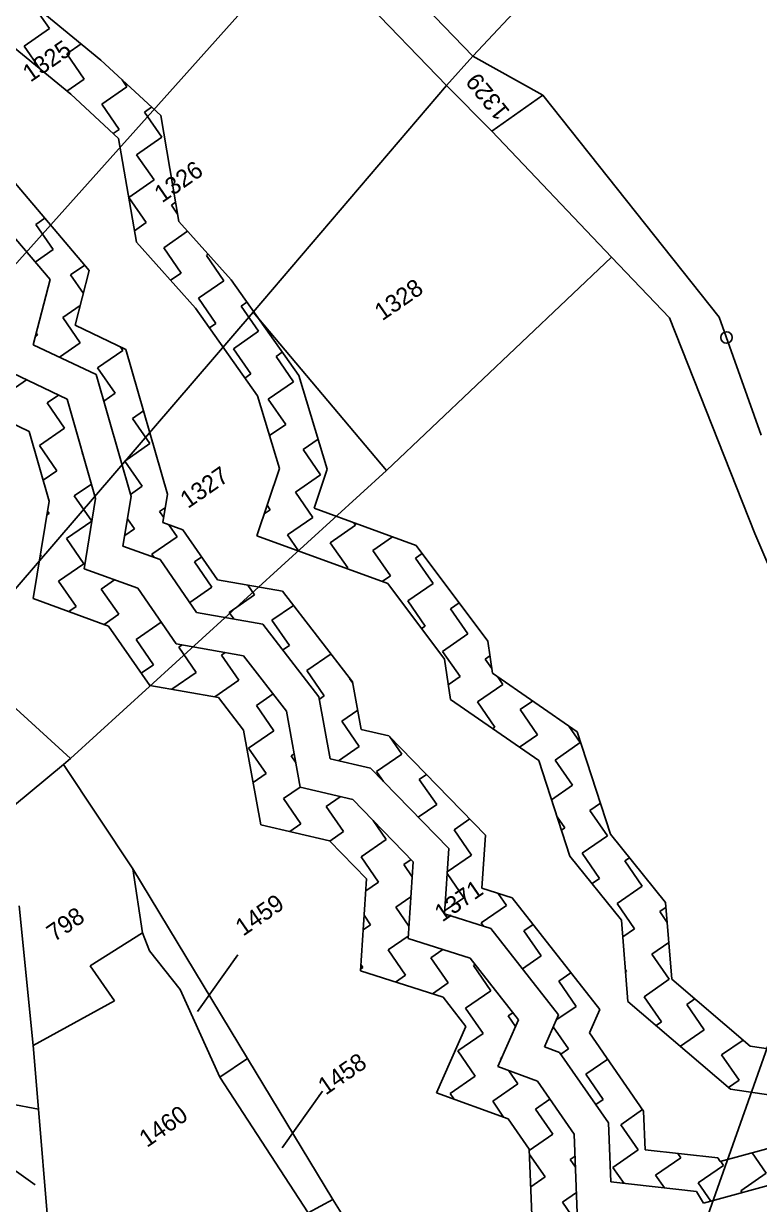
# Model space of a CAD drawing. Header units: metres. Extents: x 309685 to 314009, y 1915455 to 1919798.
# Drawn here: x 313028 to 313337.1, y 1917145.7 to 1917641.9 of the extents above; entities that cross this region are included whole.
import ezdxf

# ---------------------------------------------------------------- set-up
doc = ezdxf.new("R2010")
doc.units = ezdxf.units.M
for name, color, linetype in [('POLY_HATCH', 12, 'Continuous'), ('POLY_PARCEL', 6, 'Continuous'), ('POLY_WATER', 4, 'Continuous'), ('TEXT_PARCEL', 7, 'Continuous')]:
    doc.layers.add(name, color=color, linetype=linetype)
doc.styles.add('TEXT_MAP', font='')
doc.styles.get('TEXT_MAP').set_extended_font_data('Kruti Dev 050')
doc.dimstyles.get("Standard").update_dxf_attribs({"dimtxt": 0.18, "dimasz": 0.18, "dimexe": 0.18, "dimexo": 0.0625, "dimgap": 0.09, "dimtad": 0, "dimtih": 1, "dimtoh": 1, "dimdec": 4, "dimzin": 0, "dimdsep": 46, "dimtxsty": 'Standard', "dimcen": 0.09, "dimadec": 0, "dimazin": 0, "dimtfac": 1, "dimtdec": 4, "dimtofl": 0, "dimtmove": 0, "dimatfit": 3, "dimfxl": 1, "dimtolj": 1, "dimtzin": 0, "dimarcsym": 0})

msp = doc.modelspace()

# ---------------------------------------------------------------- linework, layer by layer
msp.add_circle((313323.27, 1917510.01), 2.42)
at = {"layer": 'POLY_HATCH'}
for p, q in [((313029.02, 1917652.5), (313060.4, 1917626.65)), ((313023.61, 1917632.23), (313047.82, 1917612.28)), ((313060.4, 1917626.65), (313085.57, 1917603.27)), ((313047.82, 1917612.28), (313067.85, 1917593.68)), ((313085.57, 1917603.27), (313093.22, 1917558.79)), ((313055.59, 1917538.22), (313004.83, 1917597.84)), ((313067.85, 1917593.68), (313075.34, 1917550.12)), ((313039.11, 1917534.43), (312997.54, 1917583.25)), ((313093.22, 1917558.79), (313115.2, 1917534.32)), ((313075.34, 1917550.12), (313100.24, 1917522.4)), ((313049.63, 1917515.24), (313055.59, 1917538.22)), ((313032, 1917507.02), (313039.11, 1917534.43)), ((313115.2, 1917534.32), (313143.59, 1917494.05)), ((313100.24, 1917522.4), (313126.22, 1917485.56)), ((313070.98, 1917505.06), (313049.63, 1917515.24)), ((313058.42, 1917494.42), (313032, 1917507.02)), ((313088.48, 1917444.2), (313070.98, 1917505.06)), ((313046.25, 1917484.11), (313014.91, 1917499.05)), ((313073.13, 1917443.29), (313058.42, 1917494.42)), ((313143.59, 1917494.05), (313155.53, 1917454.77)), ((313030.28, 1917470.57), (312992.48, 1917488.6)), ((313058.25, 1917442.41), (313046.25, 1917484.11)), ((313126.22, 1917485.56), (313135.49, 1917455.05)), ((313038.71, 1917441.25), (313030.28, 1917470.57)), ((313135.49, 1917455.05), (313126.01, 1917426.73)), ((313155.53, 1917454.77), (313150.01, 1917438.3)), ((313032.05, 1917400.37), (313038.71, 1917441.25)), ((313053.43, 1917412.87), (313058.25, 1917442.41)), ((313069.73, 1917422.4), (313073.13, 1917443.29)), ((313086.53, 1917432.23), (313088.48, 1917444.2)), ((313150.01, 1917438.3), (313192.92, 1917422.67)), ((313094.94, 1917429.16), (313086.53, 1917432.23)), ((313109.4, 1917408.23), (313094.94, 1917429.16)), ((313126.01, 1917426.73), (313181.03, 1917406.69)), ((313085.31, 1917416.7), (313069.73, 1917422.4)), ((313192.92, 1917422.67), (313222.98, 1917382.43)), ((313100.62, 1917394.54), (313085.31, 1917416.7)), ((313075.97, 1917404.63), (313053.43, 1917412.87)), ((313136.78, 1917403.41), (313109.4, 1917408.23)), ((313181.03, 1917406.69), (313204.81, 1917374.86)), ((313092.11, 1917381.27), (313075.97, 1917404.63)), ((313166.18, 1917365.37), (313136.78, 1917403.41)), ((313063.71, 1917388.78), (313032.05, 1917400.37)), ((313128.45, 1917389.64), (313100.62, 1917394.54)), ((313080.94, 1917363.85), (313063.71, 1917388.78)), ((313152.07, 1917359.09), (313128.45, 1917389.64)), ((313222.98, 1917382.43), (313225, 1917368.92)), ((313120.38, 1917376.28), (313092.11, 1917381.27)), ((313138.38, 1917353), (313120.38, 1917376.28)), ((313204.81, 1917374.86), (313207.34, 1917357.92)), ((313225, 1917368.92), (313260.59, 1917344.3)), ((313109.8, 1917358.77), (313080.94, 1917363.85)), ((313169.8, 1917345.37), (313166.18, 1917365.37)), ((313120.43, 1917345.02), (313109.8, 1917358.77)), ((313156.79, 1917333), (313152.07, 1917359.09)), ((313207.34, 1917357.92), (313244.42, 1917332.27)), ((313144.17, 1917321.01), (313138.38, 1917353)), ((313127.62, 1917305.27), (313120.43, 1917345.02)), ((313181.44, 1917342.65), (313169.8, 1917345.37)), ((313222.03, 1917300.93), (313181.44, 1917342.65)), ((313260.59, 1917344.3), (313274.52, 1917301.34)), ((313173.75, 1917329.04), (313156.79, 1917333)), ((313244.42, 1917332.27), (313257.45, 1917292.08)), ((313206.61, 1917295.26), (313173.75, 1917329.04)), ((313166.29, 1917315.84), (313144.17, 1917321.01)), ((313191.66, 1917289.76), (313166.29, 1917315.84)), ((313156.5, 1917298.52), (313127.62, 1917305.27)), ((313172.05, 1917282.55), (313156.5, 1917298.52)), ((313220.54, 1917278.61), (313222.03, 1917300.93)), ((313274.52, 1917301.34), (313297.72, 1917272.66)), ((313204.78, 1917267.91), (313206.61, 1917295.26)), ((313189.5, 1917257.53), (313191.66, 1917289.76)), ((313257.45, 1917292.08), (313279.16, 1917265.25)), ((313169.45, 1917243.92), (313172.05, 1917282.55)), ((313233.28, 1917274.53), (313220.54, 1917278.61)), ((313270.02, 1917227.61), (313233.28, 1917274.53)), ((313297.72, 1917272.66), (313300.29, 1917240.41)), ((313224.31, 1917261.65), (313204.78, 1917267.91)), ((313279.16, 1917265.25), (313281.89, 1917231.02)), ((313215.61, 1917249.16), (313189.5, 1917257.53)), ((313252.67, 1917225.43), (313224.31, 1917261.65)), ((313235.84, 1917223.32), (313215.61, 1917249.16)), ((313204.19, 1917232.77), (313169.45, 1917243.92)), ((313300.29, 1917240.41), (313333.24, 1917212.28)), ((313213.77, 1917220.55), (313204.19, 1917232.77)), ((313281.89, 1917231.02), (313325, 1917194.22)), ((313227.18, 1917203.62), (313235.84, 1917223.32)), ((313246.75, 1917211.98), (313252.67, 1917225.43)), ((313265.74, 1917217.87), (313270.02, 1917227.61)), ((313201.5, 1917192.66), (313213.77, 1917220.55)), ((313288.47, 1917184.97), (313265.74, 1917217.87)), ((313253.19, 1917209.63), (313246.75, 1917211.98)), ((313273.65, 1917180.03), (313253.19, 1917209.63)), ((313333.24, 1917212.28), (313359.64, 1917208.31)), ((313243.85, 1917197.55), (313227.18, 1917203.62)), ((313259.27, 1917175.23), (313243.85, 1917197.55)), ((313325, 1917194.22), (313367.85, 1917187.77)), ((313231.61, 1917181.69), (313201.5, 1917192.66)), ((313289.11, 1917168.67), (313288.47, 1917184.97)), ((313240.42, 1917168.94), (313231.61, 1917181.69)), ((313274.63, 1917155.15), (313273.65, 1917180.03)), ((313260.58, 1917142.05), (313259.27, 1917175.23)), ((313355.53, 1917173.3), (313320.64, 1917163.71)), ((313242.15, 1917124.87), (313240.42, 1917168.94)), ((313319.68, 1917165.32), (313289.11, 1917168.67)), ((313320.64, 1917163.71), (313319.68, 1917165.32)), ((313310.61, 1917151.22), (313274.63, 1917155.15)), ((313353.07, 1917157.06), (313313.6, 1917146.2)), ((313313.6, 1917146.2), (313310.61, 1917151.22))]:
    msp.add_line(p, q, dxfattribs=at)
at = {"layer": 'POLY_HATCH', "linetype": 'Continuous'}
for p, q in [((313038.82, 1917639.85), (313031.5, 1917650.45)), ((313028.22, 1917632.53), (313038.82, 1917639.85)), ((313034.81, 1917623), (313028.22, 1917632.53)), ((313046.15, 1917629.26), (313052.18, 1917633.42)), ((313053.47, 1917618.66), (313046.15, 1917629.26)), ((313046.19, 1917613.62), (313053.47, 1917618.66)), ((313060.8, 1917608.06), (313071.4, 1917615.38)), ((313071.4, 1917615.38), (313069.36, 1917618.33)), ((313068.12, 1917597.46), (313060.8, 1917608.06)), ((313078.72, 1917604.78), (313081.72, 1917606.85)), ((313086.05, 1917594.18), (313078.72, 1917604.78)), ((313065.63, 1917595.74), (313068.12, 1917597.46)), ((313075.45, 1917586.86), (313086.05, 1917594.18)), ((313082.77, 1917576.26), (313075.45, 1917586.86)), ((313072.17, 1917568.93), (313082.77, 1917576.26)), ((313079.5, 1917558.33), (313072.17, 1917568.93)), ((313090.1, 1917565.66), (313091.83, 1917566.85)), ((313092.68, 1917561.92), (313090.1, 1917565.66)), ((313033.05, 1917557.55), (313036.88, 1917560.2)), ((313040.38, 1917546.95), (313033.05, 1917557.55)), ((313074.52, 1917554.89), (313079.5, 1917558.33)), ((313086.83, 1917547.73), (313096.9, 1917554.69)), ((313032.86, 1917541.76), (313040.38, 1917546.95)), ((313094.15, 1917537.13), (313086.83, 1917547.73)), ((313047.7, 1917536.36), (313053.66, 1917540.48)), ((313104.75, 1917544.46), (313105.58, 1917545.03)), ((313112.08, 1917533.86), (313104.75, 1917544.46)), ((313053.09, 1917528.56), (313047.7, 1917536.36)), ((313089.75, 1917534.09), (313094.15, 1917537.13)), ((313101.48, 1917526.53), (313112.08, 1917533.86)), ((313108.8, 1917515.93), (313101.48, 1917526.53)), ((313044.43, 1917518.43), (313051.78, 1917523.51)), ((313119.4, 1917523.26), (313121.82, 1917524.93)), ((313126.73, 1917512.66), (313119.4, 1917523.26)), ((313051.75, 1917507.83), (313044.43, 1917518.43)), ((313106.11, 1917514.07), (313108.8, 1917515.93)), ((313032.89, 1917510.46), (313033.83, 1917511.1)), ((313033.83, 1917511.1), (313033.27, 1917511.91)), ((313116.13, 1917505.33), (313126.73, 1917512.66)), ((313043, 1917501.78), (313051.75, 1917507.83)), ((313069.68, 1917504.56), (313068.52, 1917506.23)), ((313059.08, 1917497.23), (313069.68, 1917504.56)), ((313123.45, 1917494.73), (313116.13, 1917505.33)), ((313134.05, 1917502.06), (313136.67, 1917503.87)), ((313141.38, 1917491.46), (313134.05, 1917502.06)), ((313066.4, 1917486.63), (313059.08, 1917497.23)), ((313019.95, 1917485.85), (313029.19, 1917492.24)), ((313120.96, 1917493.01), (313123.45, 1917494.73)), ((313130.78, 1917484.13), (313141.38, 1917491.46)), ((313037.88, 1917482.58), (313042.6, 1917485.85)), ((313061.62, 1917483.32), (313066.4, 1917486.63)), ((313045.2, 1917471.98), (313037.88, 1917482.58)), ((313138.1, 1917473.53), (313130.78, 1917484.13)), ((313073.73, 1917476.03), (313078.4, 1917479.26)), ((313081.05, 1917465.43), (313073.73, 1917476.03)), ((313034.6, 1917464.65), (313045.2, 1917471.98)), ((313131.3, 1917468.83), (313138.1, 1917473.53)), ((313145.43, 1917462.93), (313151.73, 1917467.29)), ((313041.93, 1917454.06), (313034.6, 1917464.65)), ((313052.53, 1917461.38), (313052.74, 1917461.53)), ((313052.97, 1917460.74), (313052.53, 1917461.38)), ((313070.45, 1917458.11), (313081.05, 1917465.43)), ((313152.75, 1917452.33), (313145.43, 1917462.93)), ((313077.78, 1917447.51), (313070.45, 1917458.11)), ((313036.17, 1917450.08), (313041.93, 1917454.06)), ((313142.15, 1917445.01), (313152.75, 1917452.33)), ((313049.25, 1917443.46), (313056.5, 1917448.47)), ((313072.89, 1917444.13), (313077.78, 1917447.51)), ((313056.58, 1917432.86), (313049.25, 1917443.46)), ((313149.48, 1917434.41), (313142.15, 1917445.01)), ((313037.78, 1917435.53), (313038.65, 1917436.13)), ((313038.65, 1917436.13), (313038.03, 1917437.03)), ((313085.1, 1917436.91), (313087.57, 1917438.61)), ((313086.88, 1917434.34), (313085.1, 1917436.91)), ((313129.11, 1917435.99), (313131.55, 1917437.68)), ((313131.55, 1917437.68), (313130.29, 1917439.51)), ((313045.98, 1917425.53), (313056.58, 1917432.86)), ((313074.5, 1917429.58), (313071.59, 1917433.8)), ((313092.43, 1917426.31), (313088.94, 1917431.35)), ((313138.88, 1917427.08), (313149.48, 1917434.41)), ((313156.8, 1917423.81), (313167.4, 1917431.13)), ((313167.4, 1917431.13), (313166.63, 1917432.25)), ((313070.44, 1917426.77), (313074.5, 1917429.58)), ((313081.83, 1917418.98), (313092.43, 1917426.31)), ((313143.53, 1917420.35), (313138.88, 1917427.08)), ((313174.73, 1917420.53), (313183.03, 1917426.27)), ((313053.3, 1917414.93), (313045.98, 1917425.53)), ((313164.13, 1917413.21), (313156.8, 1917423.81)), ((313034.9, 1917417.88), (313035.38, 1917418.2)), ((313035.38, 1917418.2), (313035.04, 1917418.7)), ((313082.76, 1917417.64), (313081.83, 1917418.98)), ((313099.75, 1917415.71), (313102.79, 1917417.8)), ((313182.05, 1917409.93), (313174.73, 1917420.53)), ((313192.65, 1917417.26), (313195.49, 1917419.22)), ((313199.98, 1917406.66), (313192.65, 1917417.26)), ((313042.7, 1917407.61), (313053.3, 1917414.93)), ((313107.08, 1917405.11), (313099.75, 1917415.71)), ((313163.78, 1917412.97), (313164.13, 1917413.21)), ((313050.03, 1917397.01), (313042.7, 1917407.61)), ((313060.63, 1917404.33), (313066.22, 1917408.19)), ((313178.62, 1917407.56), (313182.05, 1917409.93)), ((313189.38, 1917399.33), (313199.98, 1917406.66)), ((313067.95, 1917393.73), (313060.63, 1917404.33)), ((313097.77, 1917398.67), (313107.08, 1917405.11)), ((313114.4, 1917394.51), (313125, 1917401.83)), ((313125, 1917401.83), (313122.13, 1917405.99)), ((313046.99, 1917394.9), (313050.03, 1917397.01)), ((313132.33, 1917391.23), (313141.36, 1917397.47)), ((313196.7, 1917388.73), (313189.38, 1917399.33)), ((313207.3, 1917396.06), (313210.93, 1917398.56)), ((313061.8, 1917389.48), (313067.95, 1917393.73)), ((313116.29, 1917391.78), (313114.4, 1917394.51)), ((313214.63, 1917385.46), (313207.3, 1917396.06)), ((313075.28, 1917383.13), (313085.8, 1917390.4)), ((313139.65, 1917380.63), (313132.33, 1917391.23)), ((313195.21, 1917387.7), (313196.7, 1917388.73)), ((313082.6, 1917372.53), (313075.28, 1917383.13)), ((313204.03, 1917378.13), (313214.63, 1917385.46)), ((313093.2, 1917379.86), (313094.61, 1917380.83)), ((313100.53, 1917369.26), (313093.2, 1917379.86)), ((313111.13, 1917376.58), (313112.67, 1917377.64)), ((313118.45, 1917365.98), (313111.13, 1917376.58)), ((313136.89, 1917378.72), (313139.65, 1917380.63)), ((313146.98, 1917370.03), (313157.14, 1917377.06)), ((313211.35, 1917367.53), (313204.03, 1917378.13)), ((313077.42, 1917368.95), (313082.6, 1917372.53)), ((313221.95, 1917374.86), (313223.91, 1917376.21)), ((313224.7, 1917370.88), (313221.95, 1917374.86)), ((313090.32, 1917362.2), (313100.53, 1917369.26)), ((313154.3, 1917359.43), (313146.98, 1917370.03)), ((313164.9, 1917366.76), (313165.04, 1917366.85)), ((313166.29, 1917364.75), (313164.9, 1917366.76)), ((313206.41, 1917364.12), (313211.35, 1917367.53)), ((313229.28, 1917364.26), (313227.03, 1917367.51)), ((313108.38, 1917359.02), (313118.45, 1917365.98)), ((313218.68, 1917356.93), (313229.28, 1917364.26)), ((313125.78, 1917355.38), (313132.79, 1917360.23)), ((313152.26, 1917358.02), (313154.3, 1917359.43)), ((313226, 1917346.33), (313218.68, 1917356.93)), ((313236.6, 1917353.66), (313241.83, 1917357.27)), ((313133.1, 1917344.78), (313125.78, 1917355.38)), ((313161.63, 1917348.83), (313168.33, 1917353.47)), ((313243.93, 1917343.06), (313236.6, 1917353.66)), ((313168.95, 1917338.23), (313161.63, 1917348.83)), ((313261.85, 1917339.79), (313257.03, 1917346.77)), ((313122.5, 1917337.46), (313133.1, 1917344.78)), ((313186.88, 1917334.96), (313181.88, 1917342.19)), ((313225.05, 1917345.67), (313226, 1917346.33)), ((313236.38, 1917337.84), (313243.93, 1917343.06)), ((313129.83, 1917326.86), (313122.5, 1917337.46)), ((313160.22, 1917332.2), (313168.95, 1917338.23)), ((313251.25, 1917332.46), (313261.85, 1917339.79)), ((313140.43, 1917334.18), (313141.63, 1917335.01)), ((313142.27, 1917331.53), (313140.43, 1917334.18)), ((313176.28, 1917327.63), (313186.88, 1917334.96)), ((313258.58, 1917321.86), (313251.25, 1917332.46)), ((313179.15, 1917323.49), (313176.28, 1917327.63)), ((313124.39, 1917323.1), (313129.83, 1917326.86)), ((313194.21, 1917324.36), (313197.21, 1917326.44)), ((313201.53, 1917313.76), (313194.21, 1917324.36)), ((313137.16, 1917316.26), (313144.15, 1917321.09)), ((313155.08, 1917312.98), (313161, 1917317.07)), ((313249.77, 1917315.77), (313258.58, 1917321.86)), ((313144.48, 1917305.66), (313137.16, 1917316.26)), ((313162.41, 1917302.38), (313155.08, 1917312.98)), ((313193.81, 1917308.42), (313201.53, 1917313.76)), ((313265.91, 1917311.26), (313270.31, 1917314.31)), ((313180.33, 1917299.11), (313174.86, 1917307.03)), ((313208.86, 1917303.16), (313215.44, 1917307.71)), ((313255.31, 1917303.94), (313252.11, 1917308.56)), ((313273.23, 1917300.66), (313265.91, 1917311.26)), ((313139.8, 1917302.42), (313144.48, 1917305.66)), ((313156.63, 1917298.39), (313162.41, 1917302.38)), ((313216.18, 1917292.56), (313208.86, 1917303.16)), ((313253.92, 1917302.98), (313255.31, 1917303.94)), ((313169.73, 1917291.78), (313180.33, 1917299.11)), ((313262.63, 1917293.34), (313273.23, 1917300.66)), ((313205.96, 1917285.5), (313216.18, 1917292.56)), ((313269.96, 1917282.74), (313262.63, 1917293.34)), ((313177.06, 1917281.18), (313169.73, 1917291.78)), ((313187.66, 1917288.51), (313190.78, 1917290.67)), ((313191.23, 1917283.34), (313187.66, 1917288.51)), ((313280.56, 1917290.06), (313282.53, 1917291.43)), ((313287.88, 1917279.46), (313280.56, 1917290.06)), ((313212.91, 1917274.63), (313205.91, 1917284.76)), ((313266.78, 1917280.54), (313269.96, 1917282.74)), ((313171.71, 1917277.49), (313177.06, 1917281.18)), ((313277.28, 1917272.14), (313287.88, 1917279.46)), ((313184.38, 1917270.58), (313190.67, 1917274.93)), ((313204.86, 1917269.07), (313212.91, 1917274.63)), ((313230.83, 1917271.36), (313227.32, 1917276.44)), ((313189.85, 1917262.68), (313184.38, 1917270.58)), ((313220.23, 1917264.03), (313230.83, 1917271.36)), ((313284.61, 1917261.54), (313277.28, 1917272.14)), ((313295.21, 1917268.86), (313297.87, 1917270.7)), ((313298.39, 1917264.26), (313295.21, 1917268.86)), ((313170.6, 1917261.06), (313173.78, 1917263.26)), ((313173.78, 1917263.26), (313171.02, 1917267.25)), ((313221.19, 1917262.65), (313220.23, 1917264.03)), ((313238.16, 1917260.76), (313241.99, 1917263.41)), ((313181.11, 1917252.66), (313189.57, 1917258.5)), ((313245.48, 1917250.16), (313238.16, 1917260.76)), ((313279.72, 1917258.16), (313284.61, 1917261.54)), ((313188.43, 1917242.06), (313181.11, 1917252.66)), ((313199.03, 1917249.38), (313204.06, 1917252.86)), ((313291.93, 1917250.94), (313299.06, 1917255.86)), ((313206.36, 1917238.78), (313199.03, 1917249.38)), ((313237.58, 1917244.7), (313245.48, 1917250.16)), ((313299.26, 1917240.34), (313291.93, 1917250.94)), ((313169.5, 1917244.64), (313170.51, 1917245.33)), ((313170.51, 1917245.33), (313169.63, 1917246.6)), ((313216.96, 1917246.11), (313217.63, 1917246.57)), ((313224.28, 1917235.51), (313216.96, 1917246.11)), ((313252.81, 1917239.56), (313257.91, 1917243.08)), ((313281.33, 1917243.61), (313280.83, 1917244.34)), ((313280.91, 1917243.32), (313281.33, 1917243.61)), ((313184.25, 1917239.17), (313188.43, 1917242.06)), ((313199.73, 1917234.2), (313206.36, 1917238.78)), ((313260.13, 1917228.96), (313252.81, 1917239.56)), ((313288.66, 1917233.01), (313299.26, 1917240.34)), ((313213.68, 1917228.18), (313224.28, 1917235.51)), ((313295.98, 1917222.41), (313288.66, 1917233.01)), ((313221.01, 1917217.58), (313213.68, 1917228.18)), ((313251.64, 1917223.09), (313260.13, 1917228.96)), ((313306.58, 1917229.74), (313310.01, 1917232.11)), ((313313.91, 1917219.14), (313306.58, 1917229.74)), ((313231.61, 1917224.91), (313233.55, 1917226.25)), ((313234.62, 1917220.55), (313231.61, 1917224.91)), ((313256.86, 1917211.04), (313250.43, 1917220.34)), ((313293.77, 1917220.88), (313295.98, 1917222.41)), ((313303.91, 1917212.22), (313313.91, 1917219.14)), ((313210.41, 1917210.26), (313221.01, 1917217.58)), ((313321.23, 1917208.54), (313330.29, 1917214.8)), ((313217.73, 1917199.66), (313210.41, 1917210.26)), ((313253.72, 1917208.87), (313256.86, 1917211.04)), ((313328.56, 1917197.94), (313321.23, 1917208.54)), ((313228.33, 1917206.98), (313228.79, 1917207.3)), ((313228.53, 1917206.7), (313228.33, 1917206.98)), ((313264.18, 1917200.44), (313273.39, 1917206.8)), ((313207.13, 1917192.33), (313217.73, 1917199.66)), ((313235.66, 1917196.38), (313231.83, 1917201.93)), ((313271.51, 1917189.84), (313264.18, 1917200.44)), ((313324.19, 1917194.92), (313328.56, 1917197.94)), ((313225.06, 1917189.06), (313235.66, 1917196.38)), ((313208.73, 1917190.03), (313207.13, 1917192.33)), ((313229.66, 1917182.4), (313225.06, 1917189.06)), ((313242.98, 1917185.78), (313249.07, 1917189.99)), ((313268.37, 1917187.67), (313271.51, 1917189.84)), ((313250.31, 1917175.19), (313242.98, 1917185.78)), ((313278.83, 1917179.24), (313288.04, 1917185.6)), ((313286.16, 1917168.64), (313278.83, 1917179.24)), ((313240.44, 1917168.37), (313250.31, 1917175.19)), ((313275.56, 1917161.31), (313286.16, 1917168.64)), ((313247.03, 1917157.26), (313240.51, 1917166.71)), ((313257.63, 1917164.59), (313259.64, 1917165.97)), ((313259.82, 1917161.42), (313257.63, 1917164.59)), ((313293.48, 1917158.04), (313304.08, 1917165.36)), ((313304.08, 1917165.36), (313302.84, 1917167.16)), ((313322.01, 1917162.09), (313320.85, 1917163.76)), ((313339.93, 1917158.81), (313334.01, 1917167.38)), ((313280.24, 1917154.54), (313275.56, 1917161.31)), ((313311.41, 1917154.76), (313322.01, 1917162.09)), ((313329.33, 1917151.49), (313339.93, 1917158.81)), ((313241.04, 1917153.12), (313247.03, 1917157.26)), ((313297.18, 1917152.69), (313293.48, 1917158.04)), ((313316.73, 1917147.07), (313311.41, 1917154.76)), ((313254.36, 1917146.66), (313260.24, 1917150.72)), ((313329.89, 1917150.69), (313329.33, 1917151.49)), ((313261.68, 1917136.06), (313254.36, 1917146.66))]:
    msp.add_line(p, q, dxfattribs=at)
at = {"layer": 'POLY_PARCEL'}
for p, q in [((313216.74, 1917628.29), (313283.47, 1917699.78)), ((312972.12, 1917482.25), (313138.09, 1917667.83)), ((313216.74, 1917628.29), (313246.15, 1917611.87)), ((313205.64, 1917615.95), (313124.46, 1917520.66)), ((313224.69, 1917596.78), (313205.64, 1917615.95)), ((313180.45, 1917454.08), (313275.01, 1917543.73)), ((313124.46, 1917520.66), (313012.73, 1917390.81)), ((313180.45, 1917454.08), (313124.46, 1917520.66)), ((313047.7, 1917333.06), (313180.45, 1917454.08)), ((313014.86, 1917363.01), (313047.7, 1917333.06)), ((313047.7, 1917333.06), (313044.7, 1917330.57)), ((313044.7, 1917330.57), (313013.66, 1917304.84)), ((313073.88, 1917286.79), (313044.7, 1917330.57)), ((313073.88, 1917286.79), (313122.06, 1917207.09)), ((313077.9, 1917259.81), (313073.88, 1917286.79)), ((313031.95, 1917212.48), (313026.16, 1917271.18)), ((313077.9, 1917259.81), (313055.96, 1917246.02)), ((313080.85, 1917252.34), (313077.9, 1917259.81)), ((313093.77, 1917236.05), (313080.85, 1917252.34)), ((313353.96, 1917250.2), (313303.87, 1917108.18)), ((313055.96, 1917246.02), (313066.15, 1917231.29)), ((313110.41, 1917199.18), (313093.77, 1917236.05)), ((313066.15, 1917231.29), (313031.95, 1917212.48)), ((313031.95, 1917212.48), (313034.21, 1917185.78)), ((313110.41, 1917199.18), (313122.06, 1917207.09)), ((313122.06, 1917207.09), (313157.83, 1917147.75)), ((313147.58, 1917142.13), (313110.41, 1917199.18)), ((313022.32, 1917187.96), (313034.21, 1917185.78)), ((313034.21, 1917185.78), (313038.08, 1917140.1)), ((313147.58, 1917142.13), (313157.83, 1917147.75)), ((313157.83, 1917147.75), (313220.47, 1917049.51))]:
    msp.add_line(p, q, dxfattribs=at)
at = {"layer": 'POLY_WATER'}
for p, q in [((313155.42, 1917691.62), (313216.74, 1917628.29)), ((313146.53, 1917677.27), (313205.64, 1917615.95)), ((313205.64, 1917615.95), (313216.74, 1917628.29)), ((313246.15, 1917611.87), (313224.69, 1917596.78)), ((313320.21, 1917518.61), (313246.15, 1917611.87)), ((313224.69, 1917596.78), (313275.01, 1917543.73)), ((313275.01, 1917543.73), (313299.38, 1917518.36)), ((313299.38, 1917518.36), (313335.24, 1917427.65)), ((313337.81, 1917468.98), (313320.21, 1917518.61)), ((313335.24, 1917427.65), (313379.7, 1917323.03))]:
    msp.add_line(p, q, dxfattribs=at)

# ---------------------------------------------------------------- texts
at = {"layer": 'TEXT_PARCEL', "style": 'TEXT_MAP'}
for s, rotation, p in [('1325', 34.6473, (313030.85, 1917617.11)), ('1329', 129.0515, (313232.61, 1917605.04)), ('1326', 34.6473, (313086.14, 1917566.39)), ('1328', 34.6473, (313178.65, 1917516.83)), ('1327', 34.6473, (313097.02, 1917437.95)), ('1371', 34.6473, (313203.86, 1917264.18)), ('1459', 34.6473, (313120.22, 1917258.23)), ('798', 34.6473, (313040.88, 1917255.86)), ('1458', 34.6473, (313154.9, 1917191.44)), ('1460', 34.6473, (313079.79, 1917169.42))]:
    msp.add_text(s, height=7.305, rotation=rotation, dxfattribs=at).set_placement(p)

# ---------------------------------------------------------------- leaders
for points in [[(313117.96, 1917250.66), (313101.04, 1917226.79)], [(313153.59, 1917193.38), (313136.67, 1917169.51)], [(313008.97, 1917170.86), (313032.84, 1917153.95)]]:
    msp.add_leader(points, dimstyle='Standard', override={"dimtxt": 2.5, "dimasz": 2.5, "dimexe": 1.25, "dimexo": 0.625, "dimgap": 0.625, "dimtad": 1, "dimtih": 0, "dimtoh": 0, "dimzin": 8, "dimcen": 2.5, "dimtofl": 1})

doc.saveas('drawing.dxf')
